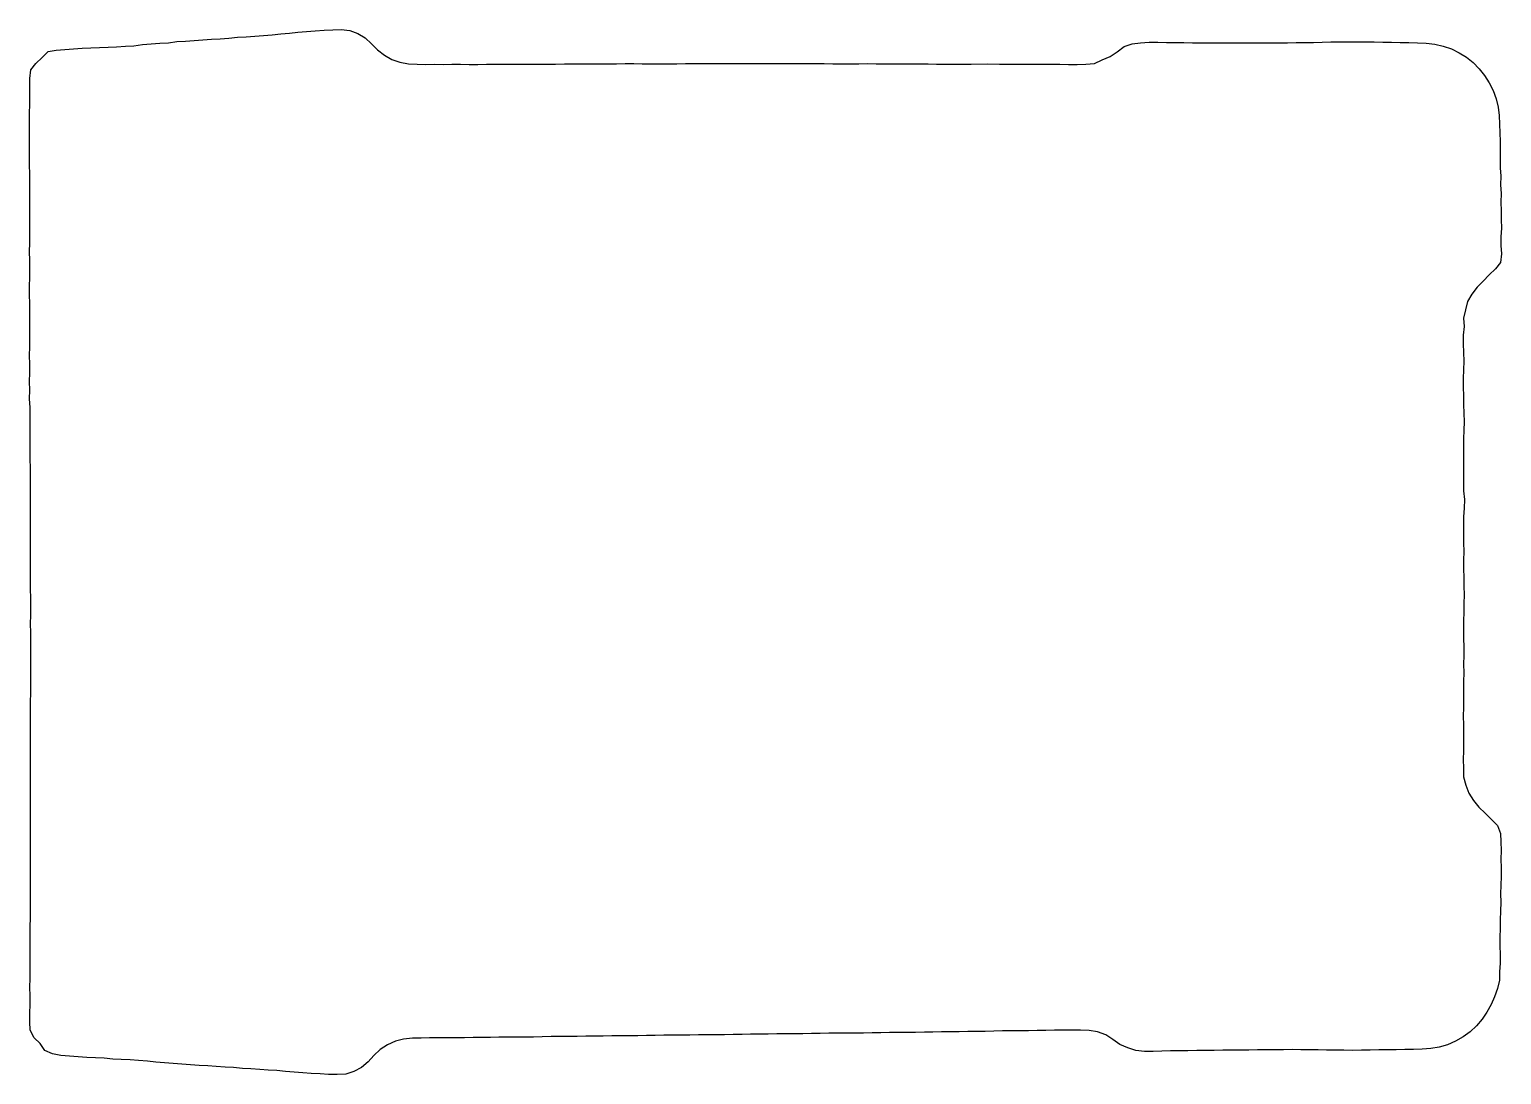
# Model space of a CAD drawing. Header units: millimetres. Extents: x 2 to 307, y -36 to 181.
import ezdxf

# ---------------------------------------------------------------- set-up
doc = ezdxf.new("R2010")
doc.units = ezdxf.units.MM
doc.layers.get('0').update_dxf_attribs({"linetype": 'CONTINUOUS'})

msp = doc.modelspace()

# ---------------------------------------------------------------- linework, layer by layer
msp.add_lwpolyline([(303.15, 18.45), (304.44, 17.19), (305.7, 15.92), (306.36, 14.27), (306.43, 12.52), (306.51, 10.75), (306.43, 8.97), (306.51, 7.16), (306.46, 5.38), (306.41, 3.58), (306.38, 1.78), (306.41, 0), (306.36, -1.81), (306.31, -3.61), (306.28, -5.41), (306.23, -7.19), (306.23, -9), (306.26, -10.8), (306.31, -12.6), (306.18, -14.38), (306.16, -16.16), (305.72, -17.87), (305.14, -19.55), (304.4, -21.19), (303.51, -22.75), (302.54, -24.24), (301.36, -25.6), (300.04, -26.82), (298.6, -27.88), (297.01, -28.76), (295.4, -29.5), (293.68, -30.01), (291.91, -30.31), (290.13, -30.44), (288.33, -30.49), (286.52, -30.51), (284.72, -30.54), (282.92, -30.54), (281.14, -30.59), (279.34, -30.62), (277.53, -30.64), (275.73, -30.67), (273.93, -30.64), (272.15, -30.64), (270.34, -30.62), (268.56, -30.57), (266.76, -30.57), (264.96, -30.54), (263.18, -30.52), (261.37, -30.54), (259.6, -30.54), (257.79, -30.57), (255.99, -30.59), (254.19, -30.62), (252.38, -30.62), (250.61, -30.62), (248.8, -30.65), (247.02, -30.67), (245.22, -30.7), (243.42, -30.72), (241.61, -30.75), (239.81, -30.78), (238.01, -30.8), (236.21, -30.85), (234.4, -30.88), (232.6, -30.88), (230.84, -30.73), (229.16, -30.17), (227.5, -29.45), (226.03, -28.43), (224.57, -27.44), (222.89, -26.85), (221.13, -26.55), (219.33, -26.5), (217.55, -26.5), (215.74, -26.5), (213.97, -26.5), (212.16, -26.55), (210.36, -26.57), (208.56, -26.6), (206.75, -26.6), (204.98, -26.62), (203.17, -26.65), (201.37, -26.7), (199.57, -26.73), (197.76, -26.78), (195.99, -26.78), (194.18, -26.8), (192.38, -26.83), (190.58, -26.86), (188.77, -26.88), (187, -26.93), (185.19, -26.96), (183.39, -26.96), (181.58, -26.96), (179.81, -26.98), (178, -27.01), (176.2, -27.04), (174.4, -27.09), (172.59, -27.11), (170.79, -27.09), (169.01, -27.11), (167.21, -27.14), (165.41, -27.16), (163.6, -27.19), (161.8, -27.22), (160, -27.22), (158.22, -27.24), (156.42, -27.27), (154.61, -27.29), (152.81, -27.32), (151.01, -27.34), (149.23, -27.37), (147.42, -27.4), (145.62, -27.42), (143.82, -27.42), (142.01, -27.45), (140.21, -27.47), (138.43, -27.5), (136.63, -27.52), (134.83, -27.52), (133.02, -27.55), (131.22, -27.58), (129.44, -27.6), (127.64, -27.63), (125.84, -27.65), (124.03, -27.68), (122.23, -27.68), (120.45, -27.7), (118.65, -27.7), (116.84, -27.73), (115.04, -27.78), (113.24, -27.78), (111.46, -27.81), (109.66, -27.83), (107.85, -27.86), (106.05, -27.91), (104.25, -27.91), (102.47, -27.96), (100.67, -27.96), (98.86, -27.96), (97.09, -27.99), (95.28, -27.99), (93.5, -27.99), (91.7, -28.04), (89.9, -28.04), (88.12, -28.06), (86.32, -28.09), (84.51, -28.09), (82.73, -28.12), (80.93, -28.14), (79.13, -28.32), (77.41, -28.78), (75.77, -29.51), (74.28, -30.5), (72.98, -31.74), (71.75, -33.05), (70.4, -34.19), (68.84, -35.07), (67.14, -35.58), (65.37, -35.68), (63.59, -35.68), (61.81, -35.55), (60, -35.45), (58.22, -35.35), (56.44, -35.2), (54.66, -35.02), (52.86, -34.87), (51.08, -34.77), (49.3, -34.61), (47.49, -34.49), (45.71, -34.41), (43.91, -34.23), (42.13, -34.16), (40.32, -34.01), (38.54, -33.9), (36.74, -33.8), (34.96, -33.68), (33.17, -33.5), (31.37, -33.37), (29.59, -33.22), (27.81, -33.09), (26.03, -32.94), (24.22, -32.79), (22.44, -32.66), (20.64, -32.53), (18.86, -32.46), (17.08, -32.31), (15.27, -32.23), (13.49, -32.13), (11.69, -32), (9.91, -31.87), (8.13, -31.75), (6.37, -31.42), (4.76, -30.68), (3.85, -29.27), (2.56, -28.04), (1.75, -26.48), (1.68, -24.75), (1.7, -22.97), (1.73, -21.17), (1.75, -19.39), (1.68, -17.59), (1.73, -15.81), (1.73, -14.01), (1.75, -12.23), (1.73, -10.42), (1.75, -8.62), (1.78, -6.84), (1.78, -5.04), (1.8, -3.26), (1.83, -1.46), (1.83, 0.32), (1.85, 2.13), (1.85, 3.9), (1.85, 5.71), (1.83, 7.49), (1.83, 9.29), (1.83, 11.09), (1.83, 12.87), (1.83, 14.67), (1.83, 16.45), (1.83, 18.26), (1.83, 20.03), (1.82, 21.84), (1.82, 23.62), (1.82, 25.39), (1.82, 27.2), (1.82, 28.98), (1.8, 30.78), (1.82, 32.58), (1.82, 34.36), (1.82, 36.16), (1.8, 37.94), (1.82, 39.75), (1.8, 41.55), (1.92, 43.33), (1.9, 45.13), (1.9, 46.91), (1.87, 48.71), (1.87, 50.52), (1.87, 52.3), (1.87, 54.1), (1.9, 55.88), (1.85, 57.68), (1.87, 59.49), (1.87, 61.26), (1.87, 63.07), (1.85, 64.84), (1.82, 66.65), (1.84, 68.45), (1.82, 70.23), (1.79, 72.03), (1.82, 73.84), (1.84, 75.64), (1.84, 77.42), (1.84, 79.22), (1.84, 81), (1.79, 82.8), (1.82, 84.58), (1.79, 86.39), (1.79, 88.19), (1.79, 89.97), (1.74, 91.77), (1.74, 93.57), (1.74, 95.35), (1.74, 97.16), (1.76, 98.93), (1.76, 100.74), (1.74, 102.52), (1.64, 104.32), (1.66, 106.12), (1.64, 107.9), (1.66, 109.7), (1.66, 111.48), (1.64, 113.28), (1.66, 115.09), (1.66, 116.87), (1.66, 118.67), (1.66, 120.45), (1.66, 122.25), (1.66, 124.03), (1.63, 125.83), (1.63, 127.64), (1.66, 129.42), (1.66, 131.22), (1.66, 133), (1.63, 134.77), (1.66, 136.58), (1.68, 138.38), (1.66, 140.16), (1.68, 141.96), (1.68, 143.77), (1.68, 145.55), (1.68, 147.35), (1.66, 149.13), (1.66, 150.93), (1.63, 152.73), (1.63, 154.51), (1.63, 156.32), (1.63, 158.09), (1.61, 159.9), (1.63, 161.7), (1.63, 163.48), (1.68, 165.28), (1.71, 167.09), (1.68, 168.87), (1.68, 170.67), (1.88, 172.45), (2.96, 173.74), (4.21, 175.02), (5.49, 176.26), (7.13, 176.49), (8.94, 176.64), (10.71, 176.77), (12.51, 176.9), (14.32, 176.97), (16.09, 177.05), (17.9, 177.12), (19.67, 177.23), (21.48, 177.33), (23.25, 177.43), (25.03, 177.71), (26.8, 177.81), (28.6, 177.94), (30.38, 178.07), (32.16, 178.32), (33.96, 178.4), (35.73, 178.52), (37.54, 178.65), (39.34, 178.78), (41.14, 178.9), (42.92, 179.03), (44.72, 179.18), (46.52, 179.31), (48.3, 179.44), (50.07, 179.57), (51.87, 179.72), (53.67, 179.87), (55.45, 180.05), (57.23, 180.23), (59.03, 180.38), (60.83, 180.51), (62.63, 180.63), (64.43, 180.74), (66.21, 180.81), (67.97, 180.58), (69.65, 179.97), (71.16, 179.05), (72.48, 177.83), (73.74, 176.58), (75.13, 175.45), (76.69, 174.59), (78.37, 174), (80.13, 173.67), (81.91, 173.59), (83.71, 173.57), (85.52, 173.59), (87.32, 173.57), (89.1, 173.59), (90.9, 173.6), (92.68, 173.57), (94.49, 173.57), (96.26, 173.6), (98.07, 173.6), (99.87, 173.62), (101.67, 173.62), (103.45, 173.65), (105.26, 173.62), (107.03, 173.62), (108.84, 173.62), (110.61, 173.65), (112.42, 173.67), (114.22, 173.7), (116.02, 173.67), (117.83, 173.68), (119.61, 173.68), (121.41, 173.7), (123.19, 173.7), (124.99, 173.73), (126.79, 173.73), (128.57, 173.7), (130.38, 173.7), (132.16, 173.68), (133.96, 173.68), (135.74, 173.7), (137.54, 173.73), (139.34, 173.78), (141.15, 173.75), (142.93, 173.73), (144.73, 173.75), (146.53, 173.75), (148.31, 173.75), (150.11, 173.76), (151.89, 173.76), (153.7, 173.76), (155.47, 173.76), (157.28, 173.73), (159.06, 173.76), (160.86, 173.73), (162.66, 173.76), (164.44, 173.73), (166.25, 173.73), (168.02, 173.71), (169.83, 173.71), (171.61, 173.71), (173.41, 173.71), (175.19, 173.73), (176.99, 173.71), (178.79, 173.68), (180.57, 173.66), (182.38, 173.66), (184.15, 173.66), (185.96, 173.68), (187.76, 173.66), (189.54, 173.63), (191.32, 173.61), (193.12, 173.61), (194.9, 173.63), (196.7, 173.63), (200.01, 173.66), (202.55, 173.64), (204.33, 173.62), (206.13, 173.62), (207.91, 173.62), (209.71, 173.62), (211.49, 173.62), (213.29, 173.59), (215.07, 173.59), (216.87, 173.57), (218.65, 173.57), (220.46, 173.59), (222.23, 173.77), (223.8, 174.53), (225.46, 175.19), (226.92, 176.2), (228.38, 177.26), (230.05, 177.84), (231.8, 178.05), (233.58, 178.15), (235.38, 178.15), (237.16, 178.12), (238.96, 178.1), (240.74, 178.1), (242.54, 178.07), (244.32, 178.07), (246.13, 178.07), (247.9, 178.07), (249.71, 178.07), (251.48, 178.07), (253.29, 178.07), (255.07, 178.07), (256.87, 178.07), (258.65, 178.05), (260.45, 178.05), (262.23, 178.05), (264.03, 178.08), (265.81, 178.08), (267.61, 178.13), (269.42, 178.18), (271.2, 178.23), (273, 178.25), (274.8, 178.28), (276.61, 178.28), (278.38, 178.26), (280.19, 178.23), (281.97, 178.2), (283.77, 178.15), (285.57, 178.1), (287.38, 178.08), (289.16, 178.03), (290.96, 177.98), (292.72, 177.77), (294.48, 177.37), (296.19, 176.78), (297.77, 175.99), (299.29, 175.05), (300.7, 173.95), (301.96, 172.67), (303.07, 171.27), (304.03, 169.76), (304.82, 168.17), (305.43, 166.47), (305.86, 164.73), (306.09, 162.98), (306.16, 161.17), (306.21, 159.4), (306.27, 157.59), (306.29, 155.79), (306.27, 153.99), (306.29, 152.18), (306.42, 150.41), (306.34, 148.6), (306.47, 146.83), (306.39, 145.02), (306.47, 143.25), (306.5, 141.44), (306.57, 139.66), (306.45, 137.88), (306.45, 136.08), (306.55, 134.3), (306.37, 132.52), (305.32, 131.21), (304.04, 129.95), (302.77, 128.69), (301.52, 127.4), (300.39, 125.99), (299.53, 124.45), (299.12, 122.72), (298.69, 120.98), (298.81, 119.26), (298.61, 117.48), (298.61, 115.67), (298.71, 113.9), (298.74, 112.09), (298.71, 110.29), (298.64, 108.51), (298.64, 106.71), (298.71, 104.93), (298.66, 103.15), (298.79, 101.35), (298.86, 99.55), (298.74, 97.77), (298.69, 95.99), (298.66, 94.18), (298.69, 92.38), (298.69, 90.58), (298.69, 88.8), (298.66, 86.99), (298.71, 85.22), (298.87, 83.41), (298.82, 81.64), (298.69, 79.83), (298.66, 78.05), (298.72, 76.25), (298.72, 74.47), (298.74, 72.67), (298.72, 70.86), (298.72, 69.09), (298.74, 67.28), (298.79, 65.48), (298.82, 63.68), (298.74, 61.9), (298.77, 60.09), (298.72, 58.29), (298.69, 56.49), (298.69, 54.68), (298.74, 52.9), (298.74, 51.1), (298.67, 49.32), (298.74, 47.52), (298.67, 45.74), (298.72, 43.96), (298.72, 42.16), (298.67, 40.35), (298.64, 38.55), (298.67, 36.77), (298.72, 34.97), (298.67, 33.17), (298.7, 31.39), (298.59, 29.58), (298.7, 27.78), (298.72, 26), (299.15, 24.28), (299.81, 22.61), (300.77, 21.1), (301.89, 19.7)], close=True)

doc.saveas('drawing.dxf')
